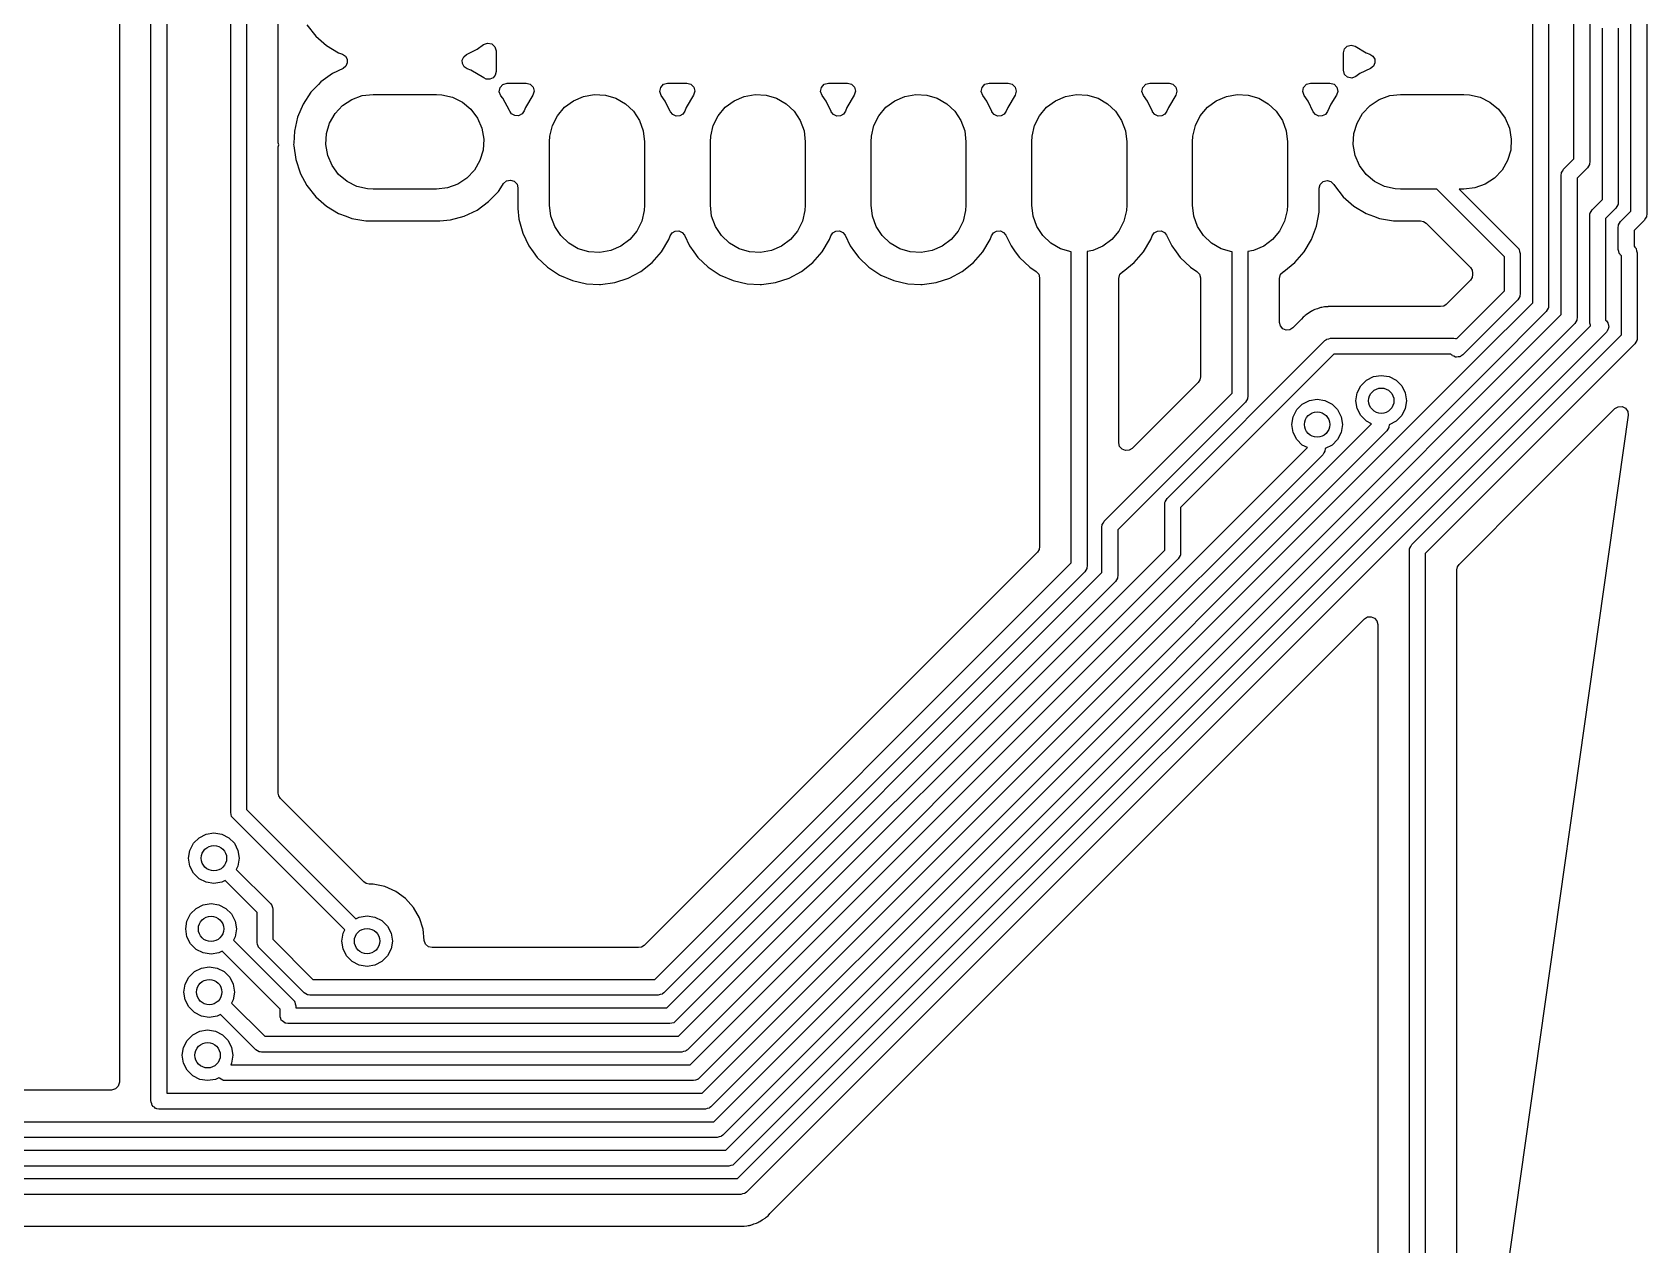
# Model space of a CAD drawing. Extents: x 100.2 to 199.4, y -159.8 to -70.5.
# Drawn here: x 173.7 to 199.22, y -111.92 to -92.76 of the extents above; entities that cross this region are included whole.
import ezdxf

# ---------------------------------------------------------------- set-up
doc = ezdxf.new("R2010")
doc.units = 0
doc.layers.add('BLACK', color=7, linetype='CONTINUOUS')

msp = doc.modelspace()

# ---------------------------------------------------------------- linework, layer by layer
at = {"layer": 'BLACK', "linetype": 'CONTINUOUS'}
for p, q in [((199.215, -77.03), (199.215, -95.6364)), ((198.965, -95.5846), (198.965, -77.0818)), ((176.835, -105.09), (176.835, -77.5197)), ((177.085, -77.5197), (177.085, -105.038)), ((175.575, -109.65), (175.575, -78.3118)), ((175.825, -78.26), (175.825, -109.525)), ((175.075, -78.7859), (175.075, -109.35)), ((198.065, -94.7582), (198.065, -84.453)), ((198.315, -84.38), (198.315, -94.81)), ((197.415, -97.0318), (197.415, -87.51)), ((197.665, -87.5618), (197.665, -97.0836)), ((177.585, -94.5017), (177.585, -92.0259)), ((178.038, -92.6397), (178.178, -92.8157)), ((178.178, -92.8157), (178.348, -92.9638)), ((198.515, -95.3982), (198.515, -92.69)), ((198.765, -92.69), (198.765, -95.45)), ((178.348, -92.9638), (178.541, -93.0792)), ((178.541, -93.0792), (178.6, -93.1013)), ((178.6, -93.1013), (178.648, -93.1333)), ((178.648, -93.1333), (178.676, -93.1833)), ((180.517, -93.143), (180.562, -93.1069)), ((180.562, -93.1069), (180.73, -93.0258)), ((180.73, -93.0258), (180.832, -92.9514)), ((180.832, -92.9514), (180.896, -92.9281)), ((180.896, -92.9281), (180.962, -92.9413)), ((180.962, -92.9413), (181.011, -92.9869)), ((181.011, -92.9869), (181.029, -93.0517)), ((181.029, -93.0517), (181.029, -93.3786)), ((194.421, -93.0822), (194.437, -93.0198)), ((194.421, -93.3568), (194.421, -93.0822)), ((194.437, -93.0198), (194.483, -92.9744)), ((194.483, -92.9744), (194.546, -92.9582)), ((194.546, -92.9582), (194.608, -92.9758)), ((194.608, -92.9758), (194.781, -93.0792)), ((194.781, -93.0792), (194.84, -93.1013)), ((194.84, -93.1013), (194.888, -93.1333)), ((194.888, -93.1333), (194.916, -93.1833)), ((178.61, -93.3291), (178.442, -93.4102)), ((178.655, -93.293), (178.61, -93.3291)), ((178.678, -93.2406), (178.655, -93.293)), ((178.676, -93.1833), (178.678, -93.2406)), ((180.494, -93.1954), (180.517, -93.143)), ((180.496, -93.2527), (180.494, -93.1954)), ((180.524, -93.3027), (180.496, -93.2527)), ((180.572, -93.3347), (180.524, -93.3027)), ((180.631, -93.3568), (180.572, -93.3347)), ((180.834, -93.478), (180.631, -93.3568)), ((181.029, -93.3786), (181.017, -93.4335)), ((194.439, -93.4216), (194.421, -93.3568)), ((194.85, -93.3291), (194.682, -93.4102)), ((194.895, -93.293), (194.85, -93.3291)), ((194.918, -93.2406), (194.895, -93.293)), ((194.916, -93.1833), (194.918, -93.2406)), ((178.225, -93.5795), (178.104, -93.7052)), ((178.26, -93.5425), (178.225, -93.5795)), ((178.442, -93.4102), (178.26, -93.5425)), ((178.26, -93.5425), (178.26, -93.5425)), ((178.26, -93.5425), (178.26, -93.5425)), ((180.874, -93.4985), (180.834, -93.4774)), ((180.834, -93.4774), (180.834, -93.478)), ((180.93, -93.5003), (180.874, -93.4985)), ((180.981, -93.477), (180.93, -93.5003)), ((181.017, -93.4335), (180.981, -93.477)), ((181.08, -93.6984), (181.092, -93.6307)), ((181.092, -93.6307), (181.137, -93.5795)), ((181.137, -93.5795), (181.203, -93.5605)), ((181.203, -93.5605), (181.505, -93.5605)), ((181.505, -93.5605), (181.567, -93.5773)), ((181.567, -93.5773), (181.613, -93.6233)), ((181.613, -93.6233), (181.629, -93.6859)), ((183.618, -93.6942), (183.631, -93.6282)), ((183.631, -93.6282), (183.676, -93.5788)), ((183.676, -93.5788), (183.741, -93.5605)), ((183.741, -93.5605), (184.045, -93.5605)), ((184.045, -93.5605), (184.107, -93.5773)), ((184.107, -93.5773), (184.153, -93.6233)), ((184.153, -93.6233), (184.169, -93.6859)), ((186.158, -93.6942), (186.171, -93.6282)), ((186.171, -93.6282), (186.216, -93.5788)), ((186.216, -93.5788), (186.281, -93.5605)), ((186.281, -93.5605), (186.585, -93.5605)), ((186.585, -93.5605), (186.647, -93.5773)), ((186.647, -93.5773), (186.693, -93.6233)), ((186.693, -93.6233), (186.709, -93.6859)), ((188.698, -93.6942), (188.711, -93.6282)), ((188.711, -93.6282), (188.756, -93.5788)), ((188.756, -93.5788), (188.821, -93.5605)), ((188.821, -93.5605), (189.125, -93.5605)), ((189.125, -93.5605), (189.187, -93.5773)), ((189.187, -93.5773), (189.233, -93.6233)), ((189.233, -93.6233), (189.249, -93.6859)), ((191.238, -93.6942), (191.251, -93.6282)), ((191.251, -93.6282), (191.296, -93.5788)), ((191.296, -93.5788), (191.361, -93.5605)), ((191.361, -93.5605), (191.665, -93.5605)), ((191.665, -93.5605), (191.727, -93.5773)), ((191.727, -93.5773), (191.773, -93.6233)), ((191.773, -93.6233), (191.789, -93.6859)), ((193.778, -93.6942), (193.791, -93.6282)), ((193.791, -93.6282), (193.836, -93.5788)), ((193.836, -93.5788), (193.901, -93.5605)), ((193.901, -93.5605), (194.209, -93.5605)), ((194.209, -93.5605), (194.273, -93.5781)), ((194.273, -93.5781), (194.319, -93.6257)), ((194.319, -93.6257), (194.333, -93.6901)), ((194.488, -93.4673), (194.439, -93.4216)), ((194.554, -93.4804), (194.488, -93.4673)), ((194.617, -93.4571), (194.554, -93.4804)), ((194.682, -93.4102), (194.617, -93.4571)), ((177.98, -93.893), (177.892, -94.1)), ((178.104, -93.7052), (177.98, -93.893)), ((178.604, -93.9135), (178.749, -93.8178)), ((178.749, -93.8178), (178.913, -93.7582)), ((178.913, -93.7582), (179.086, -93.738)), ((179.086, -93.738), (180.086, -93.738)), ((180.086, -93.738), (180.173, -93.7431)), ((180.173, -93.7431), (180.343, -93.7832)), ((180.343, -93.7832), (180.498, -93.8614)), ((180.498, -93.8614), (180.632, -93.9733)), ((181.106, -93.7618), (181.08, -93.6984)), ((181.134, -93.7963), (181.106, -93.7618)), ((181.241, -93.9945), (181.134, -93.7963)), ((181.611, -93.7481), (181.495, -93.9432)), ((181.629, -93.6859), (181.611, -93.7481)), ((182.111, -93.9425), (182.251, -93.8385)), ((182.251, -93.8385), (182.411, -93.7695)), ((182.411, -93.7695), (182.582, -93.7393)), ((182.582, -93.7393), (182.756, -93.7494)), ((182.756, -93.7494), (182.923, -93.7993)), ((182.923, -93.7993), (183.074, -93.8864)), ((183.074, -93.8864), (183.201, -94.0059)), ((183.641, -93.7574), (183.618, -93.6942)), ((183.704, -93.844), (183.641, -93.7574)), ((183.783, -94.0083), (183.704, -93.844)), ((184.151, -93.7481), (184.035, -93.9432)), ((184.169, -93.6859), (184.151, -93.7481)), ((184.651, -93.9425), (184.791, -93.8385)), ((184.791, -93.8385), (184.951, -93.7695)), ((184.951, -93.7695), (185.122, -93.7393)), ((185.122, -93.7393), (185.296, -93.7494)), ((185.296, -93.7494), (185.463, -93.7993)), ((185.463, -93.7993), (185.614, -93.8864)), ((185.614, -93.8864), (185.741, -94.0059)), ((186.181, -93.7574), (186.158, -93.6942)), ((186.244, -93.844), (186.181, -93.7574)), ((186.323, -94.0083), (186.244, -93.844)), ((186.691, -93.7481), (186.575, -93.9432)), ((186.709, -93.6859), (186.691, -93.7481)), ((187.191, -93.9425), (187.331, -93.8385)), ((187.331, -93.8385), (187.491, -93.7695)), ((187.491, -93.7695), (187.662, -93.7393)), ((187.662, -93.7393), (187.836, -93.7494)), ((187.836, -93.7494), (188.003, -93.7993)), ((188.003, -93.7993), (188.154, -93.8864)), ((188.154, -93.8864), (188.281, -94.0059)), ((188.721, -93.7574), (188.698, -93.6942)), ((188.784, -93.844), (188.721, -93.7574)), ((188.863, -94.0083), (188.784, -93.844)), ((189.231, -93.7481), (189.115, -93.9432)), ((189.249, -93.6859), (189.231, -93.7481)), ((189.731, -93.9425), (189.871, -93.8385)), ((189.871, -93.8385), (190.031, -93.7695)), ((190.031, -93.7695), (190.202, -93.7393)), ((190.202, -93.7393), (190.376, -93.7494)), ((190.376, -93.7494), (190.543, -93.7993)), ((190.543, -93.7993), (190.694, -93.8864)), ((190.694, -93.8864), (190.821, -94.0059)), ((191.261, -93.7574), (191.238, -93.6942)), ((191.324, -93.844), (191.261, -93.7574)), ((191.403, -94.0083), (191.324, -93.844)), ((191.771, -93.7481), (191.655, -93.9432)), ((191.789, -93.6859), (191.771, -93.7481)), ((192.271, -93.9425), (192.411, -93.8385)), ((192.411, -93.8385), (192.571, -93.7695)), ((192.571, -93.7695), (192.742, -93.7393)), ((192.742, -93.7393), (192.916, -93.7494)), ((192.916, -93.7494), (193.083, -93.7993)), ((193.083, -93.7993), (193.234, -93.8864)), ((193.234, -93.8864), (193.361, -94.0059)), ((193.801, -93.7574), (193.778, -93.6942)), ((193.864, -93.844), (193.801, -93.7574)), ((193.945, -94.0133), (193.864, -93.844)), ((194.22, -93.893), (194.171, -94.0083)), ((194.313, -93.7528), (194.22, -93.893)), ((194.333, -93.6901), (194.313, -93.7528)), ((194.844, -93.9135), (194.989, -93.8178)), ((194.989, -93.8178), (195.153, -93.7582)), ((195.153, -93.7582), (195.326, -93.738)), ((195.326, -93.738), (196.326, -93.738)), ((196.326, -93.738), (196.413, -93.7431)), ((196.413, -93.7431), (196.583, -93.7832)), ((196.583, -93.7832), (196.738, -93.8614)), ((196.738, -93.8614), (196.872, -93.9733)), ((177.892, -94.1), (177.842, -94.3195)), ((178.397, -94.1909), (178.484, -94.0401)), ((178.484, -94.0401), (178.604, -93.9135)), ((180.632, -93.9733), (180.736, -94.113)), ((180.736, -94.113), (180.804, -94.2729)), ((181.246, -94.0044), (181.241, -93.9945)), ((181.241, -93.9945), (181.241, -93.9945)), ((181.247, -94.0038), (181.246, -94.0044)), ((181.272, -94.0444), (181.247, -94.0038)), ((181.325, -94.0743), (181.272, -94.0444)), ((181.386, -94.0757), (181.325, -94.0743)), ((181.44, -94.0482), (181.386, -94.0757)), ((181.474, -93.9984), (181.44, -94.0482)), ((181.495, -93.9432), (181.474, -93.9984)), ((181.921, -94.2315), (181.999, -94.0759)), ((181.999, -94.0759), (182.111, -93.9425)), ((183.201, -94.0059), (183.296, -94.1514)), ((183.296, -94.1514), (183.356, -94.315)), ((183.785, -94.0123), (183.783, -94.0083)), ((183.821, -94.0568), (183.785, -94.0123)), ((183.873, -94.0803), (183.821, -94.0568)), ((183.931, -94.0778), (183.873, -94.0803)), ((183.981, -94.0497), (183.931, -94.0778)), ((184.013, -94.0021), (183.981, -94.0497)), ((184.035, -93.9432), (184.013, -94.0021)), ((184.461, -94.2315), (184.539, -94.0759)), ((184.539, -94.0759), (184.651, -93.9425)), ((185.741, -94.0059), (185.836, -94.1514)), ((185.836, -94.1514), (185.896, -94.315)), ((186.325, -94.0123), (186.323, -94.0083)), ((186.361, -94.0568), (186.325, -94.0123)), ((186.413, -94.0803), (186.361, -94.0568)), ((186.471, -94.0778), (186.413, -94.0803)), ((186.521, -94.0497), (186.471, -94.0778)), ((186.553, -94.0021), (186.521, -94.0497)), ((186.575, -93.9432), (186.553, -94.0021)), ((187.001, -94.2315), (187.079, -94.0759)), ((187.079, -94.0759), (187.191, -93.9425)), ((188.281, -94.0059), (188.376, -94.1514)), ((188.376, -94.1514), (188.436, -94.315)), ((188.865, -94.0123), (188.863, -94.0083)), ((188.901, -94.0568), (188.865, -94.0123)), ((188.953, -94.0803), (188.901, -94.0568)), ((189.011, -94.0778), (188.953, -94.0803)), ((189.061, -94.0497), (189.011, -94.0778)), ((189.093, -94.0021), (189.061, -94.0497)), ((189.115, -93.9432), (189.093, -94.0021)), ((189.541, -94.2315), (189.619, -94.0759)), ((189.619, -94.0759), (189.731, -93.9425)), ((190.821, -94.0059), (190.916, -94.1514)), ((190.916, -94.1514), (190.976, -94.315)), ((191.405, -94.0123), (191.403, -94.0083)), ((191.441, -94.0568), (191.405, -94.0123)), ((191.493, -94.0803), (191.441, -94.0568)), ((191.551, -94.0778), (191.493, -94.0803)), ((191.601, -94.0497), (191.551, -94.0778)), ((191.633, -94.0021), (191.601, -94.0497)), ((191.655, -93.9432), (191.633, -94.0021)), ((192.081, -94.2315), (192.159, -94.0759)), ((192.159, -94.0759), (192.271, -93.9425)), ((193.361, -94.0059), (193.456, -94.1514)), ((193.456, -94.1514), (193.516, -94.315)), ((193.981, -94.0572), (193.945, -94.0133)), ((194.032, -94.0809), (193.981, -94.0572)), ((194.088, -94.0796), (194.032, -94.0809)), ((194.138, -94.0536), (194.088, -94.0796)), ((194.171, -94.0083), (194.138, -94.0536)), ((194.637, -94.1909), (194.724, -94.0401)), ((194.724, -94.0401), (194.844, -93.9135)), ((196.872, -93.9733), (196.976, -94.113)), ((196.976, -94.113), (197.044, -94.2729)), ((177.842, -94.3195), (177.833, -94.5073)), ((178.337, -94.5316), (178.347, -94.3578)), ((178.347, -94.3578), (178.397, -94.1909)), ((180.804, -94.2729), (180.835, -94.4444)), ((181.876, -94.488), (181.881, -94.4009)), ((181.881, -94.4009), (181.921, -94.2315)), ((183.356, -94.315), (183.376, -94.488)), ((184.416, -94.488), (184.421, -94.4009)), ((184.421, -94.4009), (184.461, -94.2315)), ((185.896, -94.315), (185.916, -94.488)), ((186.956, -94.488), (186.961, -94.4009)), ((186.961, -94.4009), (187.001, -94.2315)), ((188.436, -94.315), (188.456, -94.488)), ((189.496, -94.488), (189.501, -94.4009)), ((189.501, -94.4009), (189.541, -94.2315)), ((190.976, -94.315), (190.996, -94.488)), ((192.036, -94.488), (192.041, -94.4009)), ((192.041, -94.4009), (192.081, -94.2315)), ((193.516, -94.315), (193.536, -94.488)), ((194.577, -94.5316), (194.587, -94.3578)), ((194.587, -94.3578), (194.637, -94.1909)), ((197.044, -94.2729), (197.075, -94.4444)), ((177.594, -94.5333), (177.585, -94.5017)), ((177.585, -94.5659), (177.594, -94.5333)), ((177.585, -104.78), (177.585, -94.5659)), ((177.833, -94.5073), (177.826, -94.5324)), ((177.826, -94.5324), (177.832, -94.5493)), ((177.832, -94.5493), (177.862, -94.7674)), ((178.368, -94.7031), (178.337, -94.5316)), ((180.825, -94.6182), (180.775, -94.7851)), ((180.835, -94.4444), (180.825, -94.6182)), ((181.876, -95.488), (181.876, -94.488)), ((183.376, -94.488), (183.376, -95.488)), ((184.416, -95.488), (184.416, -94.488)), ((185.916, -94.488), (185.916, -95.488)), ((186.956, -95.488), (186.956, -94.488)), ((188.456, -94.488), (188.456, -95.488)), ((189.496, -95.488), (189.496, -94.488)), ((190.996, -94.488), (190.996, -95.488)), ((192.036, -95.488), (192.036, -94.488)), ((193.536, -94.488), (193.536, -95.488)), ((194.608, -94.7031), (194.577, -94.5316)), ((197.065, -94.6182), (197.015, -94.7851)), ((197.075, -94.4444), (197.065, -94.6182)), ((177.862, -94.7674), (177.931, -94.9792)), ((178.436, -94.863), (178.368, -94.7031)), ((178.54, -95.0027), (178.436, -94.863)), ((180.775, -94.7851), (180.688, -94.9359)), ((194.676, -94.863), (194.608, -94.7031)), ((194.78, -95.0027), (194.676, -94.863)), ((197.015, -94.7851), (196.928, -94.9359)), ((197.902, -94.9216), (198.065, -94.7582)), ((198.278, -94.8984), (198.115, -95.0618)), ((198.293, -94.8712), (198.278, -94.8984)), ((198.31, -94.8452), (198.293, -94.8712)), ((198.311, -94.839), (198.31, -94.8452)), ((198.312, -94.8366), (198.311, -94.839)), ((198.315, -94.81), (198.312, -94.8321)), ((198.312, -94.8321), (198.312, -94.8366)), ((177.931, -94.9792), (177.931, -94.9815)), ((177.931, -94.9815), (178.038, -95.1797)), ((178.674, -95.1146), (178.54, -95.0027)), ((178.829, -95.1928), (178.674, -95.1146)), ((180.423, -95.1582), (180.259, -95.2178)), ((180.568, -95.0625), (180.423, -95.1582)), ((180.688, -94.9359), (180.568, -95.0625)), ((181.068, -95.2708), (181.133, -95.1715)), ((181.133, -95.1715), (181.148, -95.1491)), ((181.148, -95.1491), (181.195, -95.1071)), ((181.195, -95.1071), (181.256, -95.0934)), ((181.256, -95.0934), (181.316, -95.1115)), ((181.316, -95.1115), (181.36, -95.1567)), ((181.36, -95.1567), (181.375, -95.2174)), ((194.036, -95.2227), (194.053, -95.1601)), ((194.053, -95.1601), (194.1, -95.1146)), ((194.1, -95.1146), (194.163, -95.0987)), ((194.163, -95.0987), (194.225, -95.1169)), ((194.225, -95.1169), (194.27, -95.164)), ((194.27, -95.164), (194.278, -95.1797)), ((194.914, -95.1146), (194.78, -95.0027)), ((195.069, -95.1928), (194.914, -95.1146)), ((196.663, -95.1582), (196.499, -95.2178)), ((196.808, -95.0625), (196.663, -95.1582)), ((196.928, -94.9359), (196.808, -95.0625)), ((197.865, -95.01), (197.868, -94.9879)), ((197.865, -95.8364), (197.865, -95.01)), ((197.868, -94.9834), (197.869, -94.981)), ((197.868, -94.9879), (197.868, -94.9834)), ((197.869, -94.981), (197.87, -94.9748)), ((197.87, -94.9748), (197.887, -94.9488)), ((197.887, -94.9488), (197.902, -94.9216)), ((198.115, -95.0618), (198.115, -95.8364)), ((178.038, -95.1797), (178.178, -95.3557)), ((178.178, -95.3557), (178.348, -95.5038)), ((178.999, -95.2329), (178.829, -95.1928)), ((179.086, -95.238), (178.999, -95.2329)), ((180.086, -95.238), (179.086, -95.238)), ((180.259, -95.2178), (180.086, -95.238)), ((180.912, -95.4335), (181.068, -95.2708)), ((181.375, -95.2174), (181.375, -95.5442)), ((194.036, -95.6005), (194.036, -95.2227)), ((194.278, -95.1797), (194.418, -95.3557)), ((194.418, -95.3557), (194.588, -95.5038)), ((195.239, -95.2329), (195.069, -95.1928)), ((195.326, -95.238), (195.239, -95.2329)), ((195.899, -95.238), (195.326, -95.238)), ((196.965, -96.3038), (195.899, -95.238)), ((196.326, -95.238), (196.253, -95.238)), ((196.253, -95.238), (197.178, -96.1636)), ((196.499, -95.2178), (196.326, -95.238)), ((198.352, -95.5616), (198.515, -95.3982)), ((178.348, -95.5038), (178.348, -95.5038)), ((178.348, -95.5038), (178.541, -95.6192)), ((178.541, -95.6192), (178.659, -95.6635)), ((178.659, -95.6635), (178.752, -95.6983)), ((180.31, -95.7234), (180.527, -95.6635)), ((180.527, -95.6635), (180.73, -95.5658)), ((180.73, -95.5658), (180.912, -95.4335)), ((181.375, -95.5442), (181.391, -95.7122)), ((181.896, -95.661), (181.876, -95.488)), ((181.956, -95.8246), (181.896, -95.661)), ((183.371, -95.5751), (183.331, -95.7445)), ((183.376, -95.488), (183.371, -95.5751)), ((184.436, -95.661), (184.416, -95.488)), ((184.496, -95.8246), (184.436, -95.661)), ((185.911, -95.5751), (185.871, -95.7445)), ((185.916, -95.488), (185.911, -95.5751)), ((186.976, -95.661), (186.956, -95.488)), ((187.036, -95.8246), (186.976, -95.661)), ((188.451, -95.5751), (188.411, -95.7445)), ((188.456, -95.488), (188.451, -95.5751)), ((189.516, -95.661), (189.496, -95.488)), ((189.576, -95.8246), (189.516, -95.661)), ((190.991, -95.5751), (190.951, -95.7445)), ((190.996, -95.488), (190.991, -95.5751)), ((192.056, -95.661), (192.036, -95.488)), ((192.116, -95.8246), (192.056, -95.661)), ((193.531, -95.5751), (193.491, -95.7445)), ((193.536, -95.488), (193.531, -95.5751)), ((193.996, -95.822), (194.036, -95.6005)), ((194.588, -95.5038), (194.588, -95.5038)), ((194.588, -95.5038), (194.781, -95.6192)), ((194.781, -95.6192), (194.899, -95.6635)), ((194.899, -95.6635), (194.992, -95.6983)), ((198.315, -95.65), (198.318, -95.6279)), ((198.315, -97.3564), (198.315, -95.65)), ((198.318, -95.6234), (198.319, -95.621)), ((198.318, -95.6279), (198.318, -95.6234)), ((198.319, -95.621), (198.32, -95.6148)), ((198.32, -95.6148), (198.337, -95.5888)), ((198.337, -95.5888), (198.352, -95.5616)), ((198.728, -95.5384), (198.565, -95.7018)), ((198.743, -95.5112), (198.728, -95.5384)), ((198.76, -95.4852), (198.743, -95.5112)), ((198.761, -95.479), (198.76, -95.4852)), ((198.762, -95.4766), (198.761, -95.479)), ((198.765, -95.45), (198.762, -95.4721)), ((198.762, -95.4721), (198.762, -95.4766)), ((198.802, -95.748), (198.965, -95.5846)), ((199.21, -95.6716), (199.193, -95.6976)), ((199.211, -95.6654), (199.21, -95.6716)), ((199.212, -95.663), (199.211, -95.6654)), ((199.215, -95.6364), (199.212, -95.6585)), ((199.212, -95.6585), (199.212, -95.663)), ((178.752, -95.6983), (178.973, -95.7385)), ((178.973, -95.7385), (180.142, -95.7385)), ((180.142, -95.7385), (180.31, -95.7234)), ((180.142, -95.7385), (180.142, -95.7385)), ((181.391, -95.7122), (181.451, -95.9292)), ((181.451, -95.9292), (181.548, -96.132)), ((182.051, -95.9701), (181.956, -95.8246)), ((183.253, -95.9001), (183.141, -96.0335)), ((183.331, -95.7445), (183.253, -95.9001)), ((183.779, -95.9739), (183.811, -95.9263)), ((183.811, -95.9263), (183.861, -95.8982)), ((183.861, -95.8982), (183.919, -95.8957)), ((183.919, -95.8957), (183.971, -95.9192)), ((183.971, -95.9192), (184.007, -95.9637)), ((184.591, -95.9701), (184.496, -95.8246)), ((185.793, -95.9001), (185.681, -96.0335)), ((185.871, -95.7445), (185.793, -95.9001)), ((186.319, -95.9739), (186.351, -95.9263)), ((186.351, -95.9263), (186.401, -95.8982)), ((186.401, -95.8982), (186.459, -95.8957)), ((186.459, -95.8957), (186.511, -95.9192)), ((186.511, -95.9192), (186.547, -95.9637)), ((187.131, -95.9701), (187.036, -95.8246)), ((188.333, -95.9001), (188.221, -96.0335)), ((188.411, -95.7445), (188.333, -95.9001)), ((188.859, -95.9739), (188.891, -95.9263)), ((188.891, -95.9263), (188.941, -95.8982)), ((188.941, -95.8982), (188.999, -95.8957)), ((188.999, -95.8957), (189.051, -95.9192)), ((189.051, -95.9192), (189.087, -95.9637)), ((189.671, -95.9701), (189.576, -95.8246)), ((190.873, -95.9001), (190.761, -96.0335)), ((190.951, -95.7445), (190.873, -95.9001)), ((191.399, -95.9739), (191.431, -95.9263)), ((191.431, -95.9263), (191.481, -95.8982)), ((191.481, -95.8982), (191.539, -95.8957)), ((191.539, -95.8957), (191.591, -95.9192)), ((191.591, -95.9192), (191.627, -95.9637)), ((192.211, -95.9701), (192.116, -95.8246)), ((193.413, -95.9001), (193.301, -96.0335)), ((193.491, -95.7445), (193.413, -95.9001)), ((193.917, -96.0328), (193.996, -95.822)), ((194.992, -95.6983), (195.213, -95.7385)), ((195.213, -95.7385), (195.641, -95.7385)), ((195.641, -95.7385), (195.688, -95.7479)), ((195.688, -95.7479), (195.728, -95.7748)), ((195.728, -95.7748), (196.428, -96.4748)), ((197.865, -97.2182), (197.865, -95.8364)), ((198.115, -95.8364), (198.115, -97.27)), ((198.565, -95.7018), (198.565, -97.3046)), ((198.765, -95.8364), (198.768, -95.8143)), ((198.765, -96.19), (198.765, -95.8364)), ((198.768, -95.8098), (198.769, -95.8074)), ((198.768, -95.8143), (198.768, -95.8098)), ((198.769, -95.8074), (198.77, -95.8012)), ((198.77, -95.8012), (198.787, -95.7752)), ((198.787, -95.7752), (198.802, -95.748)), ((199.178, -95.7248), (199.015, -95.8882)), ((199.015, -95.8882), (199.015, -96.1382)), ((199.193, -95.6976), (199.178, -95.7248)), ((181.548, -96.132), (181.616, -96.226)), ((182.178, -96.0896), (182.051, -95.9701)), ((182.329, -96.1767), (182.178, -96.0896)), ((182.496, -96.2266), (182.329, -96.1767)), ((183.001, -96.1375), (182.841, -96.2065)), ((183.141, -96.0335), (183.001, -96.1375)), ((183.642, -96.226), (183.757, -96.0328)), ((183.757, -96.0328), (183.779, -95.9739)), ((184.007, -95.9637), (184.088, -96.132)), ((184.088, -96.132), (184.156, -96.226)), ((184.718, -96.0896), (184.591, -95.9701)), ((184.869, -96.1767), (184.718, -96.0896)), ((185.036, -96.2266), (184.869, -96.1767)), ((185.541, -96.1375), (185.381, -96.2065)), ((185.681, -96.0335), (185.541, -96.1375)), ((186.182, -96.226), (186.297, -96.0328)), ((186.297, -96.0328), (186.319, -95.9739)), ((186.547, -95.9637), (186.628, -96.132)), ((186.628, -96.132), (186.696, -96.226)), ((187.258, -96.0896), (187.131, -95.9701)), ((187.409, -96.1767), (187.258, -96.0896)), ((187.576, -96.2266), (187.409, -96.1767)), ((188.081, -96.1375), (187.921, -96.2065)), ((188.221, -96.0335), (188.081, -96.1375)), ((188.722, -96.226), (188.837, -96.0328)), ((188.837, -96.0328), (188.859, -95.9739)), ((189.087, -95.9637), (189.168, -96.132)), ((189.168, -96.132), (189.236, -96.226)), ((189.798, -96.0896), (189.671, -95.9701)), ((189.949, -96.1767), (189.798, -96.0896)), ((190.116, -96.2266), (189.949, -96.1767)), ((190.621, -96.1375), (190.461, -96.2065)), ((190.761, -96.0335), (190.621, -96.1375)), ((191.262, -96.226), (191.377, -96.0328)), ((191.377, -96.0328), (191.399, -95.9739)), ((191.627, -95.9637), (191.708, -96.132)), ((191.708, -96.132), (191.776, -96.226)), ((192.338, -96.0896), (192.211, -95.9701)), ((192.489, -96.1767), (192.338, -96.0896)), ((192.656, -96.2266), (192.489, -96.1767)), ((193.161, -96.1375), (193.001, -96.2065)), ((193.301, -96.0335), (193.161, -96.1375)), ((193.802, -96.226), (193.917, -96.0328)), ((197.178, -96.1636), (197.192, -96.1815)), ((197.192, -96.1815), (197.195, -96.1844)), ((197.195, -96.1844), (197.196, -96.187)), ((197.196, -96.187), (197.2, -96.1921)), ((197.2, -96.1921), (197.206, -96.2223)), ((198.774, -96.2197), (198.765, -96.19)), ((199.015, -96.1382), (199.028, -96.1516)), ((199.028, -96.1516), (199.042, -96.1695)), ((199.042, -96.1695), (199.045, -96.1724)), ((199.045, -96.1724), (199.046, -96.175)), ((199.046, -96.175), (199.05, -96.1801)), ((199.05, -96.1801), (199.056, -96.2103)), ((181.616, -96.226), (181.68, -96.3141)), ((181.68, -96.3141), (181.843, -96.4696)), ((182.67, -96.2367), (182.496, -96.2266)), ((182.841, -96.2065), (182.67, -96.2367)), ((183.318, -96.5359), (183.494, -96.3955)), ((183.494, -96.3955), (183.642, -96.226)), ((184.156, -96.226), (184.22, -96.3141)), ((184.22, -96.3141), (184.383, -96.4696)), ((185.21, -96.2367), (185.036, -96.2266)), ((185.381, -96.2065), (185.21, -96.2367)), ((185.858, -96.5359), (186.034, -96.3955)), ((186.034, -96.3955), (186.182, -96.226)), ((186.696, -96.226), (186.76, -96.3141)), ((186.76, -96.3141), (186.923, -96.4696)), ((187.75, -96.2367), (187.576, -96.2266)), ((187.921, -96.2065), (187.75, -96.2367)), ((188.398, -96.5359), (188.574, -96.3955)), ((188.574, -96.3955), (188.722, -96.226)), ((189.236, -96.226), (189.3, -96.3141)), ((189.3, -96.3141), (189.463, -96.4696)), ((190.121, -96.2269), (190.116, -96.2266)), ((190.121, -101.144), (190.121, -96.2269)), ((190.461, -96.2065), (190.371, -96.2224)), ((190.371, -96.2224), (190.371, -101.196)), ((190.938, -96.5359), (191.114, -96.3955)), ((191.114, -96.3955), (191.262, -96.226)), ((191.776, -96.226), (191.84, -96.3141)), ((191.84, -96.3141), (192.003, -96.4696)), ((192.661, -96.2269), (192.656, -96.2266)), ((192.661, -98.4631), (192.661, -96.2269)), ((193.001, -96.2065), (192.911, -96.2224)), ((192.911, -96.2224), (192.911, -98.5149)), ((193.478, -96.5359), (193.654, -96.3955)), ((193.654, -96.3955), (193.802, -96.226)), ((196.965, -96.8454), (196.965, -96.3038)), ((197.206, -96.2223), (197.215, -96.252)), ((197.215, -96.252), (197.215, -96.8972)), ((198.78, -96.2499), (198.774, -96.2197)), ((198.784, -96.255), (198.78, -96.2499)), ((198.785, -96.2576), (198.784, -96.255)), ((198.788, -96.2605), (198.785, -96.2576)), ((198.802, -96.2784), (198.788, -96.2605)), ((198.815, -96.2918), (198.802, -96.2784)), ((198.815, -97.541), (198.815, -96.2918)), ((199.056, -96.2103), (199.065, -96.24)), ((199.065, -96.24), (199.065, -97.5928)), ((181.843, -96.4696), (182.031, -96.5936)), ((182.031, -96.5936), (182.238, -96.6821)), ((182.238, -96.6821), (182.457, -96.7322)), ((182.905, -96.7121), (183.119, -96.6425)), ((183.119, -96.6425), (183.318, -96.5359)), ((184.383, -96.4696), (184.571, -96.5936)), ((184.571, -96.5936), (184.778, -96.6821)), ((184.778, -96.6821), (184.997, -96.7322)), ((185.445, -96.7121), (185.659, -96.6425)), ((185.659, -96.6425), (185.858, -96.5359)), ((186.923, -96.4696), (187.111, -96.5936)), ((187.111, -96.5936), (187.318, -96.6821)), ((187.318, -96.6821), (187.537, -96.7322)), ((187.985, -96.7121), (188.199, -96.6425)), ((188.199, -96.6425), (188.398, -96.5359)), ((189.463, -96.4696), (189.563, -96.5359)), ((189.563, -96.5359), (189.565, -96.5367)), ((189.565, -96.5367), (189.606, -96.5814)), ((189.606, -96.5814), (189.62, -96.6402)), ((189.62, -96.6402), (189.62, -100.885)), ((190.871, -96.6456), (190.889, -96.582)), ((190.871, -99.2455), (190.871, -96.6456)), ((190.889, -96.582), (190.929, -96.5434)), ((190.929, -96.5428), (190.935, -96.5378)), ((190.929, -96.5434), (190.929, -96.5428)), ((190.935, -96.5378), (190.937, -96.5364)), ((190.937, -96.5364), (190.938, -96.5359)), ((192.003, -96.4696), (192.103, -96.5359)), ((192.103, -96.5359), (192.105, -96.5367)), ((192.105, -96.5367), (192.146, -96.5814)), ((192.146, -96.5814), (192.16, -96.6402)), ((192.16, -96.6402), (192.16, -98.2045)), ((193.411, -96.6456), (193.429, -96.582)), ((193.411, -97.3418), (193.411, -96.6456)), ((193.429, -96.582), (193.469, -96.5434)), ((193.469, -96.5428), (193.475, -96.5378)), ((193.469, -96.5434), (193.469, -96.5428)), ((193.475, -96.5378), (193.477, -96.5364)), ((193.477, -96.5364), (193.478, -96.5359)), ((196.428, -96.6744), (196.046, -97.0568)), ((196.428, -96.4748), (196.455, -96.515)), ((196.455, -96.6342), (196.428, -96.6744)), ((196.455, -96.515), (196.464, -96.5625)), ((196.464, -96.5868), (196.455, -96.6342)), ((196.464, -96.5625), (196.464, -96.5868)), ((182.457, -96.7322), (182.663, -96.7414)), ((182.663, -96.7414), (182.682, -96.7423)), ((182.682, -96.7423), (182.905, -96.7121)), ((182.682, -96.7423), (182.682, -96.7423)), ((182.682, -96.7423), (182.682, -96.7423)), ((184.997, -96.7322), (185.203, -96.7414)), ((185.203, -96.7414), (185.222, -96.7423)), ((185.222, -96.7423), (185.445, -96.7121)), ((185.222, -96.7423), (185.222, -96.7423)), ((185.222, -96.7423), (185.222, -96.7423)), ((187.537, -96.7322), (187.743, -96.7414)), ((187.743, -96.7414), (187.762, -96.7423)), ((187.762, -96.7423), (187.985, -96.7121)), ((187.762, -96.7423), (187.762, -96.7423)), ((187.762, -96.7423), (187.762, -96.7423)), ((196.209, -97.6018), (196.965, -96.8454)), ((197.193, -96.9585), (197.178, -96.9856)), ((197.21, -96.9324), (197.193, -96.9585)), ((197.211, -96.9262), (197.21, -96.9324)), ((197.212, -96.9238), (197.211, -96.9262)), ((197.215, -96.8972), (197.212, -96.9193)), ((197.212, -96.9193), (197.212, -96.9238)), ((193.87, -97.1982), (193.832, -97.2204)), ((193.88, -97.1918), (193.87, -97.1982)), ((193.915, -97.1661), (193.88, -97.1918)), ((193.934, -97.1587), (193.915, -97.1661)), ((193.951, -97.1502), (193.934, -97.1587)), ((193.968, -97.14), (193.951, -97.1502)), ((194.01, -97.1278), (193.968, -97.14)), ((194.021, -97.124), (194.01, -97.1278)), ((194.062, -97.1079), (194.021, -97.124)), ((194.082, -97.1054), (194.062, -97.1079)), ((194.101, -97.1015), (194.082, -97.1054)), ((194.12, -97.0959), (194.101, -97.1015)), ((194.164, -97.0945), (194.12, -97.0959)), ((194.175, -97.0936), (194.164, -97.0945)), ((194.179, -97.0931), (194.175, -97.0936)), ((194.207, -97.0931), (194.179, -97.0931)), ((194.211, -97.093), (194.207, -97.0931)), ((194.281, -97.0908), (194.211, -97.093)), ((194.301, -97.0931), (194.281, -97.0908)), ((195.958, -97.0931), (194.301, -97.0931)), ((196.006, -97.0837), (195.958, -97.0931)), ((196.046, -97.0568), (196.006, -97.0837)), ((197.178, -96.9856), (196.307, -97.857)), ((196.553, -97.8934), (197.415, -97.0318)), ((197.628, -97.172), (196.73, -98.0702)), ((197.643, -97.1448), (197.628, -97.172)), ((197.66, -97.1188), (197.643, -97.1448)), ((197.661, -97.1126), (197.66, -97.1188)), ((197.662, -97.1102), (197.661, -97.1126)), ((197.665, -97.0836), (197.662, -97.1057)), ((197.662, -97.1057), (197.662, -97.1102)), ((184.845, -110.875), (198.325, -97.3941)), ((193.425, -97.3981), (193.411, -97.3418)), ((193.463, -97.4422), (193.425, -97.3981)), ((193.516, -97.4643), (193.463, -97.4422)), ((193.574, -97.4598), (193.516, -97.4643)), ((193.623, -97.4295), (193.574, -97.4598)), ((193.602, -101.482), (197.865, -97.2182)), ((193.751, -97.3013), (193.623, -97.4295)), ((193.759, -97.2927), (193.751, -97.3013)), ((193.787, -97.259), (193.759, -97.2927)), ((198.078, -97.3584), (193.778, -101.658)), ((193.803, -97.2472), (193.787, -97.259)), ((193.818, -97.2346), (193.803, -97.2472)), ((193.832, -97.2204), (193.818, -97.2346)), ((198.093, -97.3312), (198.078, -97.3584)), ((198.11, -97.3052), (198.093, -97.3312)), ((198.111, -97.299), (198.11, -97.3052)), ((198.112, -97.2966), (198.111, -97.299)), ((198.115, -97.27), (198.112, -97.2921)), ((198.112, -97.2921), (198.112, -97.2966)), ((198.324, -97.3861), (198.315, -97.3564)), ((198.325, -97.3941), (198.324, -97.3861)), ((198.565, -97.3046), (198.578, -97.318)), ((198.578, -97.318), (198.6, -97.3465)), ((198.599, -97.4563), (198.59, -97.4813)), ((198.612, -97.433), (198.599, -97.4563)), ((198.6, -97.3465), (198.602, -97.3554)), ((198.602, -97.3554), (198.607, -97.3627)), ((198.607, -97.3627), (198.609, -97.3893)), ((198.609, -97.3893), (198.615, -97.4153)), ((198.615, -97.4153), (198.611, -97.4239)), ((198.611, -97.4239), (198.612, -97.433)), ((198.578, -97.4948), (184.985, -111.088)), ((191.634, -100.127), (194.13, -97.6302)), ((194.13, -97.6302), (194.148, -97.6168)), ((194.148, -97.6168), (194.151, -97.6134)), ((194.151, -97.6134), (194.154, -97.6127)), ((194.154, -97.6127), (194.159, -97.6089)), ((194.159, -97.6089), (194.189, -97.6023)), ((194.189, -97.6023), (194.219, -97.5936)), ((194.219, -97.5936), (196.169, -97.5936)), ((195.502, -100.854), (198.815, -97.541)), ((199.028, -97.6812), (195.715, -100.995)), ((196.169, -97.5936), (196.191, -97.5968)), ((196.191, -97.5968), (196.195, -97.5965)), ((196.195, -97.5965), (196.198, -97.5978)), ((196.198, -97.5978), (196.204, -97.5987)), ((196.204, -97.5987), (196.209, -97.6018)), ((198.583, -97.4868), (198.578, -97.4948)), ((198.59, -97.4813), (198.583, -97.4868)), ((199.043, -97.654), (199.028, -97.6812)), ((199.06, -97.628), (199.043, -97.654)), ((199.061, -97.6218), (199.06, -97.628)), ((199.062, -97.6194), (199.061, -97.6218)), ((199.065, -97.5928), (199.062, -97.6149)), ((199.062, -97.6149), (199.062, -97.6194)), ((187.008, -107.438), (196.553, -97.8934)), ((194.27, -97.8436), (191.847, -100.267)), ((196.117, -97.8436), (194.27, -97.8436)), ((196.13, -97.857), (196.117, -97.8436)), ((196.138, -97.8614), (196.13, -97.857)), ((196.144, -97.8687), (196.138, -97.8614)), ((196.169, -97.878), (196.144, -97.8687)), ((196.192, -97.8907), (196.169, -97.878)), ((196.201, -97.8901), (196.192, -97.8907)), ((196.21, -97.8933), (196.201, -97.8901)), ((196.236, -97.8876), (196.21, -97.8933)), ((196.262, -97.8857), (196.236, -97.8876)), ((196.27, -97.8803), (196.262, -97.8857)), ((196.279, -97.8783), (196.27, -97.8803)), ((196.307, -97.857), (196.279, -97.8783)), ((196.553, -97.8934), (196.553, -97.8934)), ((196.73, -98.0702), (187.185, -107.615)), ((192.16, -98.2045), (192.151, -98.2519)), ((194.784, -98.2559), (194.896, -98.1991)), ((194.896, -98.1991), (195.02, -98.1795)), ((195.02, -98.1795), (195.143, -98.1991)), ((195.143, -98.1991), (195.255, -98.2559)), ((196.73, -98.0702), (196.73, -98.0702)), ((190.642, -100.483), (192.661, -98.4631)), ((192.124, -98.2921), (191.083, -99.3331)), ((192.151, -98.2519), (192.124, -98.2921)), ((194.62, -98.5795), (194.639, -98.4559)), ((194.639, -98.4559), (194.696, -98.3444)), ((194.696, -98.3444), (194.784, -98.2559)), ((195.255, -98.2559), (195.343, -98.3444)), ((195.343, -98.3444), (195.4, -98.4559)), ((195.4, -98.4559), (195.42, -98.5795)), ((192.874, -98.6033), (190.855, -100.623)), ((192.889, -98.5762), (192.874, -98.6033)), ((192.906, -98.5501), (192.889, -98.5762)), ((192.907, -98.5439), (192.906, -98.5501)), ((192.908, -98.5415), (192.907, -98.5439)), ((192.911, -98.5149), (192.908, -98.537)), ((192.908, -98.537), (192.908, -98.5415)), ((193.626, -98.8327), (193.683, -98.7212)), ((193.683, -98.7212), (193.771, -98.6327)), ((193.771, -98.6327), (193.883, -98.5759)), ((193.883, -98.5759), (194.006, -98.5563)), ((194.006, -98.5563), (194.13, -98.5759)), ((194.13, -98.5759), (194.241, -98.6327)), ((194.241, -98.6327), (194.33, -98.7212)), ((194.33, -98.7212), (194.387, -98.8327)), ((194.639, -98.7031), (194.62, -98.5795)), ((194.696, -98.8146), (194.639, -98.7031)), ((195.4, -98.7031), (195.343, -98.8146)), ((195.42, -98.5795), (195.4, -98.7031)), ((197.427, -99.9908), (198.712, -98.7052)), ((198.712, -98.7052), (198.765, -98.6739)), ((198.765, -98.6739), (198.826, -98.6717)), ((198.826, -98.6717), (198.881, -98.699)), ((198.881, -98.699), (198.916, -98.7493)), ((188.875, -104.935), (194.866, -98.9446)), ((193.606, -98.9563), (193.626, -98.8327)), ((193.626, -99.0799), (193.606, -98.9563)), ((194.387, -98.8327), (194.406, -98.9563)), ((194.406, -98.9563), (194.387, -99.0799)), ((194.784, -98.9031), (194.696, -98.8146)), ((194.866, -98.9446), (194.784, -98.9031)), ((195.14, -98.9967), (195.139, -99.0029)), ((195.142, -98.9943), (195.14, -98.9967)), ((195.145, -98.9677), (195.141, -98.9898)), ((195.141, -98.9898), (195.142, -98.9943)), ((195.255, -98.9031), (195.145, -98.9592)), ((195.145, -98.9592), (195.145, -98.9677)), ((195.343, -98.8146), (195.255, -98.9031)), ((198.923, -98.8102), (196.462, -116.197)), ((198.916, -98.7493), (198.923, -98.8102)), ((195.108, -99.0561), (189.052, -105.112)), ((190.885, -99.3017), (190.871, -99.2455)), ((193.683, -99.1914), (193.626, -99.0799)), ((193.771, -99.2799), (193.683, -99.1914)), ((194.33, -99.1914), (194.241, -99.2799)), ((194.387, -99.0799), (194.33, -99.1914)), ((195.123, -99.029), (195.108, -99.0561)), ((195.139, -99.0029), (195.123, -99.029)), ((190.047, -103.127), (193.853, -99.3214)), ((194.095, -99.4329), (190.224, -103.304)), ((190.923, -99.3458), (190.885, -99.3017)), ((190.976, -99.3679), (190.923, -99.3458)), ((191.034, -99.3634), (190.976, -99.3679)), ((191.083, -99.3331), (191.034, -99.3634)), ((193.853, -99.3214), (193.771, -99.2799)), ((194.11, -99.4058), (194.095, -99.4329)), ((194.126, -99.3797), (194.11, -99.4058)), ((194.127, -99.3735), (194.126, -99.3797)), ((194.128, -99.3711), (194.127, -99.3735)), ((194.131, -99.3445), (194.128, -99.3666)), ((194.128, -99.3666), (194.128, -99.3711)), ((194.241, -99.2799), (194.131, -99.336)), ((194.131, -99.336), (194.131, -99.3445)), ((196.252, -101.166), (197.427, -99.9908)), ((191.597, -100.215), (191.6, -100.193)), ((191.597, -100.94), (191.597, -100.215)), ((191.6, -100.189), (191.601, -100.186)), ((191.6, -100.193), (191.6, -100.189)), ((191.601, -100.186), (191.602, -100.18)), ((191.602, -100.18), (191.619, -100.154)), ((191.619, -100.154), (191.634, -100.127)), ((191.847, -100.267), (191.847, -100.992)), ((190.61, -100.536), (190.627, -100.51)), ((190.627, -100.51), (190.642, -100.483)), ((190.605, -100.571), (190.608, -100.549)), ((190.605, -101.296), (190.605, -100.571)), ((190.608, -100.544), (190.609, -100.542)), ((190.608, -100.549), (190.608, -100.544)), ((190.609, -100.542), (190.61, -100.536)), ((190.855, -100.623), (190.855, -101.348)), ((189.584, -100.973), (183.369, -107.188)), ((183.913, -108.625), (191.597, -100.94)), ((189.611, -100.933), (189.584, -100.973)), ((189.62, -100.885), (189.611, -100.933)), ((191.842, -101.027), (191.825, -101.053)), ((191.843, -101.021), (191.842, -101.027)), ((191.844, -101.019), (191.843, -101.021)), ((191.847, -100.992), (191.844, -101.014)), ((191.844, -101.014), (191.844, -101.019)), ((195.465, -100.943), (195.468, -100.921)), ((195.465, -118.308), (195.465, -100.943)), ((195.468, -100.916), (195.469, -100.914)), ((195.468, -100.921), (195.468, -100.916)), ((195.469, -100.914), (195.47, -100.908)), ((195.47, -100.908), (195.487, -100.882)), ((195.487, -100.882), (195.502, -100.854)), ((195.715, -100.995), (195.715, -118.36)), ((183.54, -107.725), (190.121, -101.144)), ((190.334, -101.284), (183.68, -107.938)), ((183.726, -108.175), (190.605, -101.296)), ((191.811, -101.081), (184.053, -108.838)), ((190.349, -101.257), (190.334, -101.284)), ((190.366, -101.231), (190.349, -101.257)), ((190.367, -101.225), (190.366, -101.231)), ((190.368, -101.222), (190.367, -101.225)), ((190.371, -101.196), (190.368, -101.218)), ((190.368, -101.218), (190.368, -101.222)), ((191.825, -101.053), (191.811, -101.081)), ((196.215, -101.253), (196.225, -101.206)), ((196.215, -116.18), (196.215, -101.253)), ((196.225, -101.206), (196.252, -101.166)), ((190.818, -101.436), (183.866, -108.388)), ((184.658, -110.425), (193.602, -101.482)), ((190.833, -101.409), (190.818, -101.436)), ((190.85, -101.383), (190.833, -101.409)), ((190.851, -101.377), (190.85, -101.383)), ((190.852, -101.375), (190.851, -101.377)), ((190.855, -101.348), (190.852, -101.37)), ((190.852, -101.37), (190.852, -101.375)), ((193.602, -101.482), (193.602, -101.482)), ((193.778, -101.658), (184.798, -110.638)), ((193.778, -101.658), (193.778, -101.658)), ((185.364, -111.417), (194.753, -102.028)), ((194.753, -102.028), (194.802, -101.998)), ((194.802, -101.998), (194.86, -101.993)), ((194.86, -101.993), (194.913, -102.016)), ((194.913, -102.016), (194.951, -102.06)), ((194.951, -102.06), (194.964, -102.116)), ((194.964, -102.116), (194.964, -115.729)), ((184.099, -109.075), (190.047, -103.127)), ((190.224, -103.304), (184.239, -109.288)), ((190.047, -103.127), (190.047, -103.127)), ((190.224, -103.304), (190.224, -103.304)), ((177.595, -104.827), (177.585, -104.78)), ((177.622, -104.867), (177.595, -104.827)), ((178.938, -106.183), (177.622, -104.867)), ((176.844, -105.12), (176.835, -105.09)), ((176.85, -105.15), (176.844, -105.12)), ((177.085, -105.038), (178.813, -106.767)), ((184.285, -109.525), (188.875, -104.935)), ((189.052, -105.112), (184.426, -109.738)), ((188.875, -104.935), (188.875, -104.935)), ((189.052, -105.112), (189.052, -105.112)), ((176.854, -105.155), (176.85, -105.15)), ((176.855, -105.158), (176.854, -105.155)), ((176.858, -105.161), (176.855, -105.158)), ((176.872, -105.178), (176.858, -105.161)), ((178.637, -106.943), (176.872, -105.178)), ((176.19, -105.686), (176.246, -105.575)), ((176.246, -105.575), (176.335, -105.486)), ((176.335, -105.486), (176.446, -105.43)), ((176.446, -105.43), (176.57, -105.41)), ((176.57, -105.41), (176.694, -105.43)), ((176.694, -105.43), (176.805, -105.486)), ((176.805, -105.486), (176.894, -105.575)), ((176.894, -105.575), (176.95, -105.686)), ((176.17, -105.81), (176.19, -105.686)), ((176.19, -105.934), (176.17, -105.81)), ((176.95, -105.686), (176.97, -105.81)), ((176.97, -105.81), (176.95, -105.934)), ((176.246, -106.045), (176.19, -105.934)), ((176.335, -106.134), (176.246, -106.045)), ((176.446, -106.19), (176.335, -106.134)), ((176.95, -105.934), (176.923, -105.987)), ((176.923, -105.987), (177.465, -106.528)), ((176.57, -106.21), (176.446, -106.19)), ((176.694, -106.19), (176.57, -106.21)), ((176.747, -106.163), (176.694, -106.19)), ((177.252, -106.669), (176.747, -106.163)), ((178.978, -106.21), (178.938, -106.183)), ((179.025, -106.219), (178.978, -106.21)), ((179.085, -106.219), (179.025, -106.219)), ((179.27, -106.259), (179.085, -106.219)), ((179.085, -106.219), (179.085, -106.219)), ((179.443, -106.336), (179.27, -106.259)), ((179.596, -106.447), (179.443, -106.336)), ((176.201, -106.692), (176.289, -106.604)), ((176.289, -106.604), (176.401, -106.547)), ((176.401, -106.547), (176.524, -106.527)), ((176.524, -106.527), (176.648, -106.547)), ((176.648, -106.547), (176.759, -106.604)), ((176.759, -106.604), (176.848, -106.692)), ((177.465, -106.528), (177.479, -106.546)), ((177.479, -106.546), (177.482, -106.549)), ((177.482, -106.549), (177.483, -106.552)), ((177.483, -106.552), (177.486, -106.557)), ((177.486, -106.557), (177.493, -106.587)), ((177.493, -106.587), (177.502, -106.617)), ((177.502, -106.617), (177.502, -107.091)), ((179.723, -106.588), (179.596, -106.447)), ((179.817, -106.752), (179.723, -106.588)), ((176.124, -106.927), (176.144, -106.804)), ((176.144, -106.804), (176.201, -106.692)), ((176.848, -106.692), (176.905, -106.804)), ((176.905, -106.804), (176.924, -106.927)), ((177.252, -107.143), (177.252, -106.669)), ((178.813, -106.767), (178.866, -106.74)), ((178.866, -106.74), (178.99, -106.72)), ((178.99, -106.72), (179.114, -106.74)), ((179.114, -106.74), (179.225, -106.796)), ((179.225, -106.796), (179.314, -106.885)), ((179.314, -106.885), (179.37, -106.996)), ((179.876, -106.932), (179.817, -106.752)), ((179.817, -106.752), (179.817, -106.752)), ((176.144, -107.051), (176.124, -106.927)), ((176.201, -107.162), (176.144, -107.051)), ((176.289, -107.251), (176.201, -107.162)), ((176.905, -107.051), (176.878, -107.104)), ((176.878, -107.104), (177.828, -108.054)), ((176.924, -106.927), (176.905, -107.051)), ((177.26, -107.173), (177.252, -107.143)), ((177.502, -107.091), (178.135, -107.725)), ((178.59, -107.12), (178.61, -106.996)), ((178.61, -107.244), (178.59, -107.12)), ((178.61, -106.996), (178.637, -106.943)), ((179.37, -106.996), (179.39, -107.12)), ((179.39, -107.12), (179.37, -107.244)), ((179.895, -107.113), (179.876, -106.932)), ((179.915, -107.17), (179.895, -107.113)), ((176.401, -107.308), (176.289, -107.251)), ((176.524, -107.327), (176.401, -107.308)), ((176.648, -107.308), (176.524, -107.327)), ((176.701, -107.281), (176.648, -107.308)), ((177.615, -108.195), (176.701, -107.281)), ((177.267, -107.203), (177.26, -107.173)), ((177.271, -107.208), (177.267, -107.203)), ((177.272, -107.211), (177.271, -107.208)), ((177.275, -107.214), (177.272, -107.211)), ((177.288, -107.232), (177.275, -107.214)), ((177.995, -107.938), (177.288, -107.232)), ((178.666, -107.355), (178.61, -107.244)), ((178.755, -107.444), (178.666, -107.355)), ((179.314, -107.355), (179.225, -107.444)), ((179.37, -107.244), (179.314, -107.355)), ((179.96, -107.21), (179.915, -107.17)), ((180.018, -107.224), (179.96, -107.21)), ((183.281, -107.224), (180.018, -107.224)), ((183.329, -107.215), (183.281, -107.224)), ((183.369, -107.188), (183.329, -107.215)), ((176.172, -107.691), (176.261, -107.603)), ((176.261, -107.603), (176.372, -107.546)), ((176.372, -107.546), (176.496, -107.526)), ((176.496, -107.526), (176.619, -107.546)), ((176.619, -107.546), (176.731, -107.603)), ((176.731, -107.603), (176.819, -107.691)), ((178.866, -107.5), (178.755, -107.444)), ((178.99, -107.52), (178.866, -107.5)), ((179.114, -107.5), (178.99, -107.52)), ((179.225, -107.444), (179.114, -107.5)), ((184.472, -109.975), (187.008, -107.438)), ((187.185, -107.615), (184.612, -110.188)), ((187.008, -107.438), (187.008, -107.438)), ((187.185, -107.615), (187.185, -107.615)), ((176.096, -107.926), (176.115, -107.803)), ((176.115, -108.05), (176.096, -107.926)), ((176.115, -107.803), (176.172, -107.691)), ((176.819, -107.691), (176.876, -107.803)), ((176.876, -107.803), (176.896, -107.926)), ((176.896, -107.926), (176.876, -108.05)), ((178.135, -107.725), (183.54, -107.725)), ((176.172, -108.161), (176.115, -108.05)), ((176.261, -108.25), (176.172, -108.161)), ((176.876, -108.05), (176.849, -108.103)), ((176.849, -108.103), (177.372, -108.625)), ((177.828, -108.054), (177.842, -108.072)), ((177.842, -108.072), (177.845, -108.075)), ((177.845, -108.075), (177.846, -108.078)), ((177.846, -108.078), (177.85, -108.083)), ((177.85, -108.083), (177.856, -108.113)), ((177.856, -108.113), (177.865, -108.143)), ((177.865, -108.143), (177.865, -108.175)), ((177.865, -108.175), (183.726, -108.175)), ((178.022, -107.953), (177.995, -107.938)), ((178.048, -107.97), (178.022, -107.953)), ((178.055, -107.971), (178.048, -107.97)), ((178.057, -107.972), (178.055, -107.971)), ((178.061, -107.972), (178.057, -107.972)), ((178.084, -107.975), (178.061, -107.972)), ((183.592, -107.975), (178.084, -107.975)), ((183.621, -107.966), (183.592, -107.975)), ((183.652, -107.96), (183.621, -107.966)), ((183.657, -107.956), (183.652, -107.96)), ((183.659, -107.955), (183.657, -107.956)), ((183.662, -107.952), (183.659, -107.955)), ((183.68, -107.938), (183.662, -107.952)), ((176.372, -108.307), (176.261, -108.25)), ((176.496, -108.326), (176.372, -108.307)), ((176.619, -108.307), (176.496, -108.326)), ((176.673, -108.28), (176.619, -108.307)), ((177.231, -108.838), (176.673, -108.28)), ((177.615, -108.3), (177.615, -108.195)), ((177.618, -108.309), (177.615, -108.3)), ((177.616, -108.318), (177.618, -108.309)), ((177.627, -108.342), (177.616, -108.318)), ((177.635, -108.368), (177.627, -108.342)), ((177.642, -108.374), (177.635, -108.368)), ((177.646, -108.382), (177.642, -108.374)), ((177.668, -108.396), (177.646, -108.382)), ((177.688, -108.414), (177.668, -108.396)), ((177.697, -108.415), (177.688, -108.414)), ((177.705, -108.42), (177.697, -108.415)), ((177.74, -108.425), (177.705, -108.42)), ((183.778, -108.425), (177.74, -108.425)), ((183.808, -108.416), (183.778, -108.425)), ((183.838, -108.41), (183.808, -108.416)), ((183.843, -108.406), (183.838, -108.41)), ((183.846, -108.405), (183.843, -108.406)), ((183.849, -108.402), (183.846, -108.405)), ((183.866, -108.388), (183.849, -108.402)), ((176.09, -108.802), (176.146, -108.69)), ((176.146, -108.69), (176.235, -108.602)), ((176.235, -108.602), (176.346, -108.545)), ((176.346, -108.545), (176.47, -108.525)), ((176.47, -108.525), (176.594, -108.545)), ((176.594, -108.545), (176.705, -108.602)), ((176.705, -108.602), (176.794, -108.69)), ((176.794, -108.69), (176.85, -108.802)), ((177.372, -108.625), (183.913, -108.625)), ((176.07, -108.925), (176.09, -108.802)), ((176.09, -109.049), (176.07, -108.925)), ((176.85, -108.802), (176.87, -108.925)), ((176.87, -108.925), (176.85, -109.049)), ((177.259, -108.853), (177.231, -108.838)), ((177.285, -108.87), (177.259, -108.853)), ((177.291, -108.871), (177.285, -108.87)), ((177.293, -108.872), (177.291, -108.871)), ((177.298, -108.872), (177.293, -108.872)), ((177.32, -108.875), (177.298, -108.872)), ((183.964, -108.875), (177.32, -108.875)), ((183.994, -108.866), (183.964, -108.875)), ((184.024, -108.86), (183.994, -108.866)), ((184.029, -108.856), (184.024, -108.86)), ((184.032, -108.855), (184.029, -108.856)), ((184.035, -108.852), (184.032, -108.855)), ((184.053, -108.838), (184.035, -108.852)), ((176.146, -109.161), (176.09, -109.049)), ((176.235, -109.249), (176.146, -109.161)), ((176.85, -109.049), (176.837, -109.075)), ((176.837, -109.075), (177.44, -109.075)), ((177.44, -109.075), (184.099, -109.075)), ((175.012, -109.458), (174.951, -109.474)), ((175.058, -109.412), (175.012, -109.458)), ((175.075, -109.35), (175.058, -109.412)), ((176.346, -109.306), (176.235, -109.249)), ((176.47, -109.325), (176.346, -109.306)), ((176.594, -109.306), (176.47, -109.325)), ((176.647, -109.279), (176.594, -109.306)), ((176.656, -109.288), (176.647, -109.279)), ((176.683, -109.303), (176.656, -109.288)), ((176.709, -109.32), (176.683, -109.303)), ((176.716, -109.321), (176.709, -109.32)), ((176.718, -109.322), (176.716, -109.321)), ((176.722, -109.322), (176.718, -109.322)), ((176.744, -109.325), (176.722, -109.322)), ((177.44, -109.325), (176.744, -109.325)), ((184.151, -109.325), (177.44, -109.325)), ((184.18, -109.316), (184.151, -109.325)), ((184.211, -109.31), (184.18, -109.316)), ((184.216, -109.306), (184.211, -109.31)), ((184.218, -109.305), (184.216, -109.306)), ((184.221, -109.302), (184.218, -109.305)), ((184.239, -109.288), (184.221, -109.302)), ((174.951, -109.474), (157.35, -109.474)), ((175.578, -109.659), (175.575, -109.65)), ((175.576, -109.668), (175.578, -109.659)), ((175.587, -109.692), (175.576, -109.668)), ((175.595, -109.718), (175.587, -109.692)), ((175.602, -109.724), (175.595, -109.718)), ((175.825, -109.525), (180.15, -109.525)), ((180.15, -109.525), (184.285, -109.525)), ((175.606, -109.732), (175.602, -109.724)), ((175.628, -109.746), (175.606, -109.732)), ((175.648, -109.764), (175.628, -109.746)), ((175.657, -109.765), (175.648, -109.764)), ((175.665, -109.77), (175.657, -109.765)), ((175.7, -109.775), (175.665, -109.77)), ((180.15, -109.775), (175.7, -109.775)), ((184.337, -109.775), (180.15, -109.775)), ((184.367, -109.766), (184.337, -109.775)), ((184.397, -109.76), (184.367, -109.766)), ((184.402, -109.756), (184.397, -109.76)), ((184.405, -109.755), (184.402, -109.756)), ((184.408, -109.752), (184.405, -109.755)), ((184.426, -109.738), (184.408, -109.752)), ((179.07, -110.225), (156.6, -110.225)), ((156.725, -109.975), (179.07, -109.975)), ((179.07, -109.975), (184.472, -109.975)), ((184.524, -110.225), (179.07, -110.225)), ((184.553, -110.216), (184.524, -110.225)), ((184.584, -110.21), (184.553, -110.216)), ((184.589, -110.206), (184.584, -110.21)), ((184.591, -110.205), (184.589, -110.206)), ((184.594, -110.202), (184.591, -110.205)), ((184.612, -110.188), (184.594, -110.202)), ((137.952, -110.425), (184.658, -110.425)), ((184.71, -110.675), (137.9, -110.675)), ((184.74, -110.666), (184.71, -110.675)), ((184.77, -110.66), (184.74, -110.666)), ((184.775, -110.656), (184.77, -110.66)), ((184.778, -110.655), (184.775, -110.656)), ((184.781, -110.652), (184.778, -110.655)), ((184.798, -110.638), (184.781, -110.652)), ((119.005, -110.875), (184.845, -110.875)), ((184.896, -111.125), (118.88, -111.125)), ((184.926, -111.116), (184.896, -111.125)), ((184.956, -111.11), (184.926, -111.116)), ((184.961, -111.106), (184.956, -111.11)), ((184.964, -111.105), (184.961, -111.106)), ((184.967, -111.102), (184.964, -111.105)), ((184.985, -111.088), (184.967, -111.102)), ((185.247, -111.519), (185.283, -111.498)), ((185.283, -111.498), (185.297, -111.484)), ((185.297, -111.484), (185.312, -111.471)), ((185.312, -111.471), (185.328, -111.46)), ((185.328, -111.46), (185.356, -111.426)), ((185.356, -111.426), (185.364, -111.417)), ((118.904, -111.625), (184.814, -111.625)), ((184.814, -111.625), (184.834, -111.628)), ((184.834, -111.628), (184.837, -111.628)), ((184.837, -111.628), (184.904, -111.626)), ((184.837, -111.628), (184.837, -111.628)), ((184.904, -111.626), (184.908, -111.625)), ((184.908, -111.625), (184.936, -111.625)), ((184.936, -111.625), (184.936, -111.625)), ((184.936, -111.625), (184.94, -111.625)), ((184.94, -111.625), (184.951, -111.624)), ((184.951, -111.624), (184.995, -111.623)), ((184.995, -111.623), (185.014, -111.617)), ((185.014, -111.617), (185.033, -111.613)), ((185.033, -111.613), (185.045, -111.612)), ((185.045, -111.612), (185.053, -111.611)), ((185.053, -111.611), (185.094, -111.595)), ((185.094, -111.595), (185.105, -111.591)), ((185.105, -111.591), (185.147, -111.579)), ((185.147, -111.579), (185.164, -111.568)), ((185.164, -111.568), (185.181, -111.56)), ((185.181, -111.56), (185.182, -111.559)), ((185.182, -111.559), (185.2, -111.552)), ((185.2, -111.552), (185.235, -111.527)), ((185.235, -111.527), (185.245, -111.52)), ((185.245, -111.52), (185.247, -111.519))]:
    msp.add_line(p, q, dxfattribs=at)
at = {"layer": 'BLACK'}
for centre in [(195.02, -98.5795), (194.006, -98.9563), (176.57, -105.81), (176.524, -106.927), (178.99, -107.12), (176.496, -107.926), (176.47, -108.925)]:
    msp.add_circle(centre, 0.2, dxfattribs=at)

doc.saveas('drawing.dxf')
